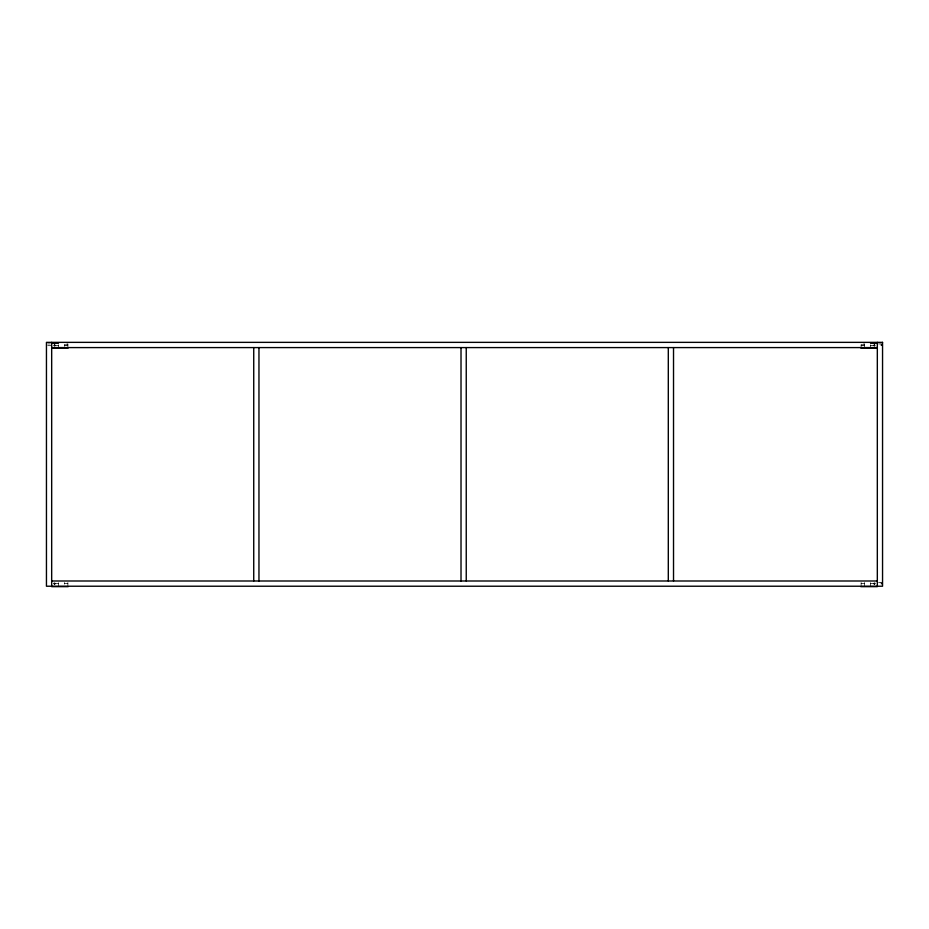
<?xml version="1.0" encoding="UTF-8"?>
<svg xmlns="http://www.w3.org/2000/svg" width="929" height="929" viewBox="0 0 929 929"><rect width="100%" height="100%" fill="white"/><g stroke="black" fill="none" stroke-linecap="round" stroke-linejoin="round"><path stroke-width="0.7" stroke-dasharray="4.64 3.48" d="M874.468 346.192L874.99 344.984M47.669 343.927L50.34 343.927M878.602 343.927L881.331 343.927L881.331 345.669L877.324 345.669M64.391 344.798L67.875 344.798M861.125 344.798L864.609 344.798M54.358 345.147L55.055 345.147M873.945 345.147L874.642 345.147M53.545 345.495L58.457 345.495M64.391 345.495L67.875 345.495M861.125 345.495L864.609 345.495M870.543 345.495L875.455 345.495M47.669 345.669L51.676 345.669M55.055 345.669L54.358 344.798M873.945 345.669L874.642 344.798M878.602 582.564L881.331 582.564L881.331 584.062M53.545 583.435L58.457 583.435M64.391 583.435L67.875 583.435M861.125 583.435L864.609 583.435M870.543 583.435L875.455 583.435M54.358 583.784L55.055 583.784M873.945 583.784L874.642 583.784M54.532 346.192L54.01 344.984M881.156 343.927L881.156 345.669M881.156 582.564L881.156 584.051M874.99 582.947L874.99 584.109M874.642 584.306L874.642 583.087L873.945 583.087L873.945 584.306M874.468 344.798L874.468 346.006M874.468 583.075L874.468 584.132M873.945 344.798L873.945 346.006M870.543 344.798L870.531 347.585M870.543 582.738L870.531 586.222M864.609 347.585L864.609 343.927L861.125 343.927L861.125 347.585M864.609 582.564L864.609 586.222M861.125 582.564L861.125 586.222M67.875 347.585L67.875 343.927L64.391 343.927L64.391 346.366M67.875 582.564L67.875 586.222M64.391 582.564L64.391 584.132M58.457 344.798L58.469 347.585M58.457 582.738L58.469 586.222M55.055 344.798L55.055 346.006M55.055 584.306L55.055 583.075L54.358 583.087L54.358 584.306M54.532 344.798L54.532 346.006M54.532 583.075L54.532 584.132M54.01 582.947L54.01 584.109"/><path stroke-width="1.39" d="M51.501 343.231L58.469 343.231M870.531 343.231L877.499 343.231M51.676 347.585L877.324 347.585M51.676 348.003L68.223 348.003M860.777 348.003L877.324 348.003M51.676 580.997L877.324 580.997M68.223 586.64L51.676 586.64L51.676 342.36M860.777 586.64L877.324 586.64L877.324 342.36M673.525 347.585L673.525 580.997M668.299 347.585L668.299 580.997M466.242 347.585L466.242 580.997M461.016 347.585L461.016 580.997M258.959 347.585L258.959 580.997M253.733 347.585L253.733 580.997M882.55 342.36L46.45 342.36L46.45 586.222L882.55 586.222L882.55 342.36"/></g></svg>
